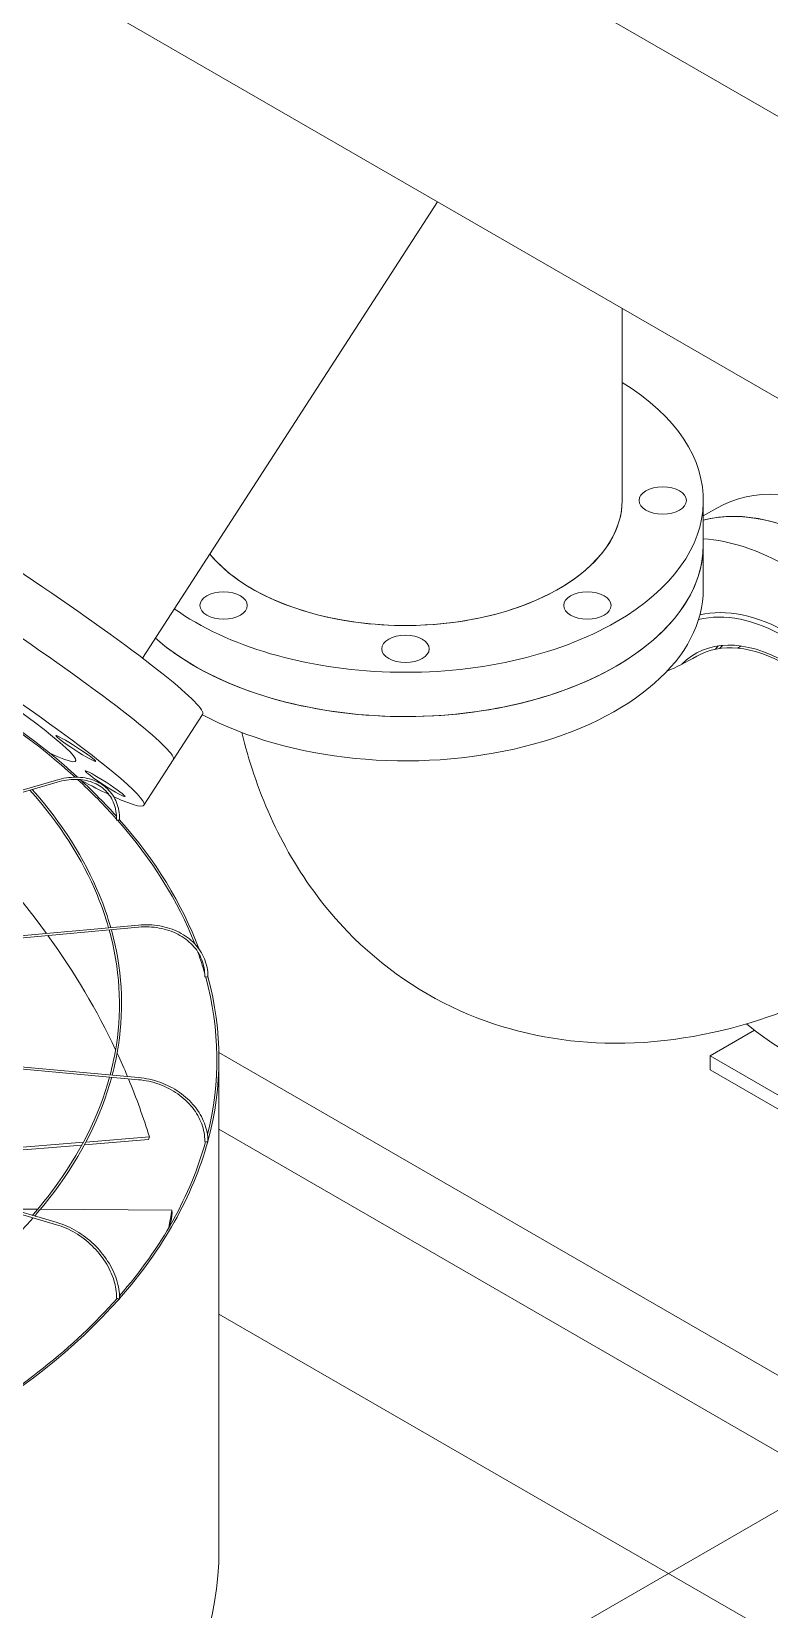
# Model space of a CAD drawing. Header units: millimetres. Extents: x -312439 to 477422, y -331570 to 212570.
# Drawn here: x 398300.9 to 398512.6, y 107352.6 to 107805.3 of the extents above; entities that cross this region are included whole.
import ezdxf

# ---------------------------------------------------------------- set-up
doc = ezdxf.new("R2010")
doc.units = ezdxf.units.MM

msp = doc.modelspace()

# ---------------------------------------------------------------- linework, layer by layer
at = {"color": 5, "linetype": 'Continuous', "lineweight": 0, "extrusion": (0, 0.816497, 0.57735)}
for p, q in [((398641.904, 107707.657), (397028.099, 108639.388)), ((398850.496, 107506.394), (396993.097, 108578.764)), ((398332.704, 107625.519), (398417.382, 107756.453)), ((398470.335, 107725.88), (398470.335, 107670.761)), ((398493.608, 107670.761), (398493.608, 107645.358)), ((398493.608, 107666.298), (398497.474, 107668.53)), ((398333.128, 107583.319), (398349.981, 107609.378)), ((398508.269, 107518.755), (398495.528, 107511.399)), ((398495.528, 107511.399), (398528.441, 107492.397)), ((398495.528, 107507.399), (398495.528, 107511.399)), ((398495.528, 107507.399), (398528.441, 107488.396))]:
    msp.add_line(p, q, dxfattribs=at)
at = {"color": 0, "linetype": 'Continuous', "lineweight": 0, "extrusion": (0, 0.816497, 0.57735)}
for p, q in [((398115.903, 107533.99), (398308.07, 107590.521)), ((398308.243, 107589.933), (398116.312, 107533.472)), ((398331.547, 107548.92), (398118.248, 107529.415)), ((398331.602, 107548.31), (398118.362, 107528.811)), ((398331.547, 107504.557), (398117.98, 107524.086)), ((398118.161, 107524.685), (398331.602, 107505.167)), ((398308.07, 107462.956), (398115.213, 107519.69)), ((398115.673, 107520.193), (398308.243, 107463.544)), ((398250.213, 107481.301), (398315.774, 107486.604)), ((398315.346, 107485.811), (398250.404, 107480.559)), ((398334.484, 107487.359), (398316.075, 107485.87)), ((398316.498, 107486.663), (398334.69, 107488.134)), ((398334.484, 107487.359), (398334.69, 107488.134)), ((398302.641, 107467.374), (398295.081, 107467.416)), ((398341.102, 107467.16), (398303.437, 107467.369)), ((398341.267, 107466.399), (398341.102, 107467.16))]:
    msp.add_line(p, q, dxfattribs=at)
at = {"color": 3, "linetype": 'Continuous', "lineweight": 0, "extrusion": (0, 0.816497, 0.57735)}
for p, q in [((398613.497, 107362.894), (398354.651, 107512.339)), ((398354.671, 107369.726), (398354.671, 107510.466)), ((398354.671, 107490.324), (398582.81, 107358.609)), ((398510.107, 107347.577), (398354.671, 107437.318)), ((398548.537, 107400.399), (397558.978, 106829.076))]:
    msp.add_line(p, q, dxfattribs=at)
at = {"color": 5, "linetype": 'Continuous', "lineweight": 0}
for centre, major_axis, ratio, start_param, end_param in [((398278.24, 107655.775), (71.741, -46.397), 0.0711624, 0.6172781, 3.1415927), ((398408.172, 107670.761), (-85.437, 0), 0.5773503, 2.3561945, 3.8975742), ((398269.814, 107642.745), (71.741, -46.397), 0.0711624, 0.6172781, 3.1415927), ((398540.192, 107594.539), (42.718, -73.99), 0.5773503, 0.3154285, 3.1415927), ((398261.387, 107629.716), (71.741, -46.397), 0.0711624, 0.6172781, 4.5053828), ((398408.172, 107670.761), (-62.164, 0), 0.5773503, 0.4431051, 3.1415927), ((398408.172, 107670.761), (-62.164, 0), 0.5773503, 2.3561945, 3.1415927), ((398529.192, 107588.188), (42.718, -73.99), 0.5773503, 0.3154285, 2.9860305), ((398261.387, 107629.716), (-52.199, 33.758), 0.0711624, 2.6391604, 6.9004634), ((398529.192, 107588.188), (-42.718, 73.99), 0.5773503, 5.4977871, 6.1276232), ((398408.172, 107658.06), (-85.437, 0), 0.5773503, 0.7853982, 3.1415927), ((398408.172, 107658.06), (85.437, 0), 0.5773503, 5.4977871, 6.2831853), ((398518.193, 107581.837), (-42.718, 73.99), 0.5773503, 5.4977871, 5.9168815), ((398408.172, 107670.761), (-62.164, 0), 0.5773503, 0.4431051, 2.3561945), ((398408.172, 107645.358), (85.437, 0), 0.5773503, 3.9620822, 6.2831853), ((398408.172, 107670.761), (-85.437, 0), 0.5773503, 0.6821091, 2.3561945), ((398518.193, 107581.837), (-31.082, 53.835), 0.5773503, 5.4977871, 6.1186246), ((398517.5, 107581.437), (-30.592, 52.987), 0.5773503, 5.4977871, 6.1211239), ((398408.172, 107658.06), (85.437, 0), 0.5773503, 3.7155836, 5.4977871), ((398408.172, 107658.06), (-85.437, 0), 0.5773503, 0.5739909, 0.7853982), ((398517.5, 107581.437), (-26.182, 45.349), 0.5773503, 5.4977871, 6.446029), ((398517.5, 107581.437), (-25.769, 44.633), 0.5773503, 5.4977871, 6.2831853), ((398529.192, 107588.188), (26.182, -45.349), 0.5773503, 3.3667881, 3.4029304), ((398529.192, 107588.188), (-26.182, 45.349), 0.5773503, 0.2251954, 0.2613377), ((398529.192, 107588.188), (25.723, -44.553), 0.5773503, 3.3303616, 3.3668451), ((398529.192, 107588.188), (23.886, -41.371), 0.5773503, 3.1805085, 3.2190249), ((398278.24, 107655.775), (71.741, -46.397), 0.0711624, 0, 0.6172781), ((398269.814, 107642.745), (71.741, -46.397), 0.0711624, 0, 0.6172781), ((398261.387, 107629.716), (71.741, -46.397), 0.0711624, 5.8297663, 6.9004634), ((398518.193, 107581.837), (-42.718, 73.99), 0.5773503, 2.1523857, 2.8261642)]:
    msp.add_ellipse(centre, major_axis=major_axis, ratio=ratio, start_param=start_param, end_param=end_param, dxfattribs=at)
for centre, major_axis, ratio in [((398481.972, 107670.761), (-6.798, 0), 0.5773503), ((398355.987, 107640.632), (-6.798, 0), 0.5773503), ((398460.356, 107640.632), (-6.798, 0), 0.5773503), ((398408.172, 107628.153), (-6.798, 0), 0.5773503), ((398313.572, 107599.587), (5.708, -3.692), 0.0711624), ((398322.006, 107589.466), (5.708, -3.692), 0.0711624)]:
    msp.add_ellipse(centre, major_axis=major_axis, ratio=ratio, dxfattribs=at)
at = {"color": 0, "linetype": 'Continuous', "lineweight": 0}
for centre, major_axis, ratio, start_param, end_param in [((398092.446, 107510.466), (-261.613, 0), 0.5773503, 3.7066773, 3.9265771), ((398092.446, 107510.466), (-262.225, 0), 0.5773503, 3.705131, 3.9265633), ((398092.446, 107510.466), (-261.613, 0), 0.5773503, 3.6151503, 3.7017035), ((398092.446, 107510.466), (-262.225, 0), 0.5773503, 3.6198551, 3.6998544), ((398261.387, 107629.716), (71.741, -46.397), 0.0711624, 5.603968, 5.7913961), ((398092.652, 107468.557), (244.29, -64.884), 0.7560981, 0.7473423, 0.9452164), ((398325.573, 107579.14), (-0.306, 0.005), 0.5715189, 0, 0.4809344), ((398325.573, 107579.14), (-0.306, 0.005), 0.5715189, 0.4809344, 2.0517307), ((398092.446, 107510.466), (-261.613, 0), 0.5773503, 3.3623861, 3.6122993), ((398325.846, 107579.22), (-0.306, 0), 0.5773503, 1.5184711, 3.1415927), ((398092.446, 107510.466), (-262.225, 0), 0.5773503, 3.3525846, 3.6125039), ((398092.652, 107468.557), (244.29, -64.884), 0.7560981, 0.5676523, 0.7441319), ((398092.446, 107510.466), (-261.613, 0), 0.5773503, 3.3053341, 3.3466211), ((398350.881, 107534.17), (-0.306, 0.006), 0.5752952, 0, 0.1678974), ((398350.881, 107534.17), (-0.306, 0.006), 0.5752952, 0.1678974, 1.7386937), ((398092.446, 107510.466), (-261.613, 0), 0.5773503, 2.9976529, 3.2980059), ((398351.183, 107534.198), (-0.306, 0), 0.5773503, 1.2043118, 3.1415927), ((398092.446, 107510.466), (-262.225, 0), 0.5773503, 2.9856485, 3.2984345), ((398092.652, 107468.557), (244.29, -64.884), 0.7560981, 0.5274276, 0.562586), ((398092.652, 107468.557), (244.29, -64.884), 0.7560981, 0.4379774, 0.5241031), ((398092.446, 107510.466), (-261.613, 0), 0.5773503, 2.6753447, 2.9836943), ((398092.446, 107510.466), (-262.225, 0), 0.5773503, 2.6707914, 2.9843582), ((398350.881, 107486.886), (-0.306, 0.006), 0.5792658, 0, 1.4246091), ((398351.183, 107486.859), (-0.306, 0), 0.5773503, 0.8901525, 3.1415927), ((398092.281, 107468.543), (247.048, 53.431), 0.7719474, 5.9775334, 6.0030301), ((398092.446, 107467.782), (247.048, 53.431), 0.7719474, 5.9850347, 6.0030301), ((398092.446, 107510.466), (-262.225, 0), 0.5773503, 2.0421116, 2.6702774), ((398092.446, 107510.466), (-261.613, 0), 0.5773503, 2.358999, 2.669365), ((398325.573, 107441.916), (-0.306, 0.005), 0.5830421, 0, 1.1094484), ((398325.846, 107441.836), (-0.306, 0), 0.5773503, 0.5759933, 3.1415927)]:
    msp.add_ellipse(centre, major_axis=major_axis, ratio=ratio, start_param=start_param, end_param=end_param, dxfattribs=at)
at = {"color": 3, "linetype": 'Continuous', "lineweight": 0}
msp.add_ellipse((398092.446, 107369.726), major_axis=(-262.225, 0), ratio=0.5773503, start_param=2.3561945, end_param=3.1415927, dxfattribs=at)
at = {"color": 5, "linetype": 'Continuous', "lineweight": 0}
msp.add_open_spline([(398483.204, 107621.767), (398485.835, 107622.894), (398488.703, 107624.322), (398491.731, 107626.07)], degree=3, dxfattribs=at)
msp.add_open_spline([(398361.237, 107604.141), (398362.21, 107600.127), (398363.349, 107596.151), (398370.19, 107575.789), (398378.991, 107560.05), (398401.269, 107536.986), (398413.235, 107528.727), (398438.81, 107518.049), (398452.209, 107515.403), (398480.61, 107514.626), (398495.528, 107517.167), (398521.35, 107525.485), (398532.538, 107530.609), (398543.268, 107536.804)], degree=3, knots=[0.2407371, 0.2407371, 0.2407371, 0.2407371, 0.3141593, 0.3141593, 0.6213948, 0.6213948, 0.8596171, 0.8596171, 1.0883751, 1.0883751, 1.3532662, 1.3532662, 1.5707963, 1.5707963, 1.5707963, 1.5707963], dxfattribs=at)
at = {"color": 0, "linetype": 'Continuous', "lineweight": 0}
for points, knots in [([(398326.152, 107579.22), (398326.152, 107580.953), (398325.852, 107582.603), (398324.677, 107585.572), (398323.801, 107586.891), (398321.56, 107589.058), (398320.196, 107589.906), (398317.125, 107591.047), (398315.418, 107591.341), (398311.829, 107591.354), (398309.948, 107591.073), (398308.07, 107590.521)], [4.712389, 4.712389, 4.712389, 4.712389, 5.0265482, 5.0265482, 5.3407075, 5.3407075, 5.6548668, 5.6548668, 5.969026, 5.969026, 6.2831853, 6.2831853, 6.2831853, 6.2831853]), ([(398308.243, 107589.933), (398310.059, 107590.467), (398311.871, 107590.734), (398315.306, 107590.711), (398316.927, 107590.421), (398319.82, 107589.321), (398321.09, 107588.511), (398323.165, 107586.453), (398323.969, 107585.204), (398325.034, 107582.381), (398325.295, 107580.807), (398325.267, 107579.145)], [0, 0, 0, 0, 0.317268, 0.317268, 0.6345361, 0.6345361, 0.9518041, 0.9518041, 1.2690722, 1.2690722, 1.5863402, 1.5863402, 1.5863402, 1.5863402]), ([(398323.004, 107548.139), (398322.116, 107551.247), (398321.039, 107554.338), (398315.461, 107567.875), (398308.96, 107578.051), (398300.453, 107587.642)], [4.09036759, 4.09036759, 4.09036759, 4.09036759, 4.16055829, 4.16055829, 4.40029723, 4.40029723, 4.40029723, 4.40029723]), ([(398323.624, 107548.196), (398322.738, 107551.315), (398321.664, 107554.415), (398316.091, 107568.005), (398309.595, 107578.216), (398301.102, 107587.832)], [4.08953528, 4.08953528, 4.08953528, 4.08953528, 4.15944113, 4.15944113, 4.39851052, 4.39851052, 4.39851052, 4.39851052]), ([(398351.49, 107534.198), (398351.49, 107535.934), (398351.157, 107537.642), (398349.858, 107540.828), (398348.892, 107542.306), (398346.427, 107544.885), (398344.929, 107545.986), (398341.549, 107547.707), (398339.668, 107548.326), (398335.706, 107549.028), (398333.626, 107549.11), (398331.547, 107548.92)], [4.712389, 4.712389, 4.712389, 4.712389, 5.0265482, 5.0265482, 5.3407075, 5.3407075, 5.6548668, 5.6548668, 5.969026, 5.969026, 6.2831853, 6.2831853, 6.2831853, 6.2831853]), ([(398331.602, 107548.31), (398333.618, 107548.494), (398335.632, 107548.412), (398339.456, 107547.724), (398341.265, 107547.118), (398344.496, 107545.447), (398345.918, 107544.383), (398348.237, 107541.904), (398349.133, 107540.49), (398350.318, 107537.452), (398350.606, 107535.828), (398350.575, 107534.176)], [0, 0, 0, 0, 0.317268, 0.317268, 0.6345361, 0.6345361, 0.9518041, 0.9518041, 1.2690722, 1.2690722, 1.5863402, 1.5863402, 1.5863402, 1.5863402]), ([(398323.435, 107505.914), (398324.191, 107508.77), (398324.787, 107511.639), (398326.889, 107525.518), (398326.199, 107536.634), (398323.172, 107547.539)], [3.77541609, 3.77541609, 3.77541609, 3.77541609, 3.83978539, 3.83978539, 4.08585643, 4.08585643, 4.08585643, 4.08585643]), ([(398324.054, 107505.857), (398324.807, 107508.72), (398325.402, 107511.597), (398327.499, 107525.513), (398326.81, 107536.664), (398323.792, 107547.596)], [3.77616248, 3.77616248, 3.77616248, 3.77616248, 3.84020832, 3.84020832, 4.08505688, 4.08505688, 4.08505688, 4.08505688]), ([(398301.148, 107465.631), (398303.231, 107468.019), (398305.192, 107470.442), (398314.767, 107483.258), (398320.239, 107494.177), (398323.274, 107505.313)], [3.46025293, 3.46025293, 3.46025293, 3.46025293, 3.51974047, 3.51974047, 3.77090484, 3.77090484, 3.77090484, 3.77090484]), ([(398301.794, 107465.441), (398303.837, 107467.792), (398305.761, 107470.177), (398315.345, 107483.023), (398320.848, 107494.026), (398323.893, 107505.257)], [3.4620089, 3.4620089, 3.4620089, 3.4620089, 3.52025567, 3.52025567, 3.77168417, 3.77168417, 3.77168417, 3.77168417]), ([(398331.547, 107504.557), (398333.562, 107504.373), (398335.578, 107503.922), (398339.409, 107502.531), (398341.223, 107501.592), (398344.467, 107499.322), (398345.896, 107497.991), (398348.227, 107495.073), (398349.129, 107493.487), (398350.318, 107490.219), (398350.606, 107488.538), (398350.575, 107486.892)], [6.2831853, 6.2831853, 6.2831853, 6.2831853, 6.6004533, 6.6004533, 6.9177214, 6.9177214, 7.2349894, 7.2349894, 7.5522575, 7.5522575, 7.8695255, 7.8695255, 7.8695255, 7.8695255]), ([(398351.49, 107486.859), (398351.49, 107488.595), (398351.157, 107490.359), (398349.863, 107493.769), (398348.902, 107495.415), (398346.45, 107498.43), (398344.958, 107499.799), (398341.591, 107502.129), (398339.715, 107503.091), (398335.76, 107504.514), (398333.682, 107504.977), (398331.602, 107505.167)], [4.712389, 4.712389, 4.712389, 4.712389, 5.0265482, 5.0265482, 5.3407075, 5.3407075, 5.6548668, 5.6548668, 5.969026, 5.969026, 6.2831853, 6.2831853, 6.2831853, 6.2831853]), ([(398258.896, 107430.93), (398261.813, 107432.632), (398264.651, 107434.379), (398280.795, 107444.858), (398292.235, 107454.551), (398301.351, 107464.933)], [3.14696065, 3.14696065, 3.14696065, 3.14696065, 3.20003933, 3.20003933, 3.45780979, 3.45780979, 3.45780979, 3.45780979]), ([(398308.07, 107462.956), (398309.886, 107462.422), (398311.704, 107461.621), (398315.163, 107459.563), (398316.803, 107458.306), (398319.736, 107455.465), (398321.029, 107453.88), (398323.14, 107450.544), (398323.957, 107448.793), (398325.034, 107445.304), (398325.295, 107443.565), (398325.267, 107441.922)], [6.2831853, 6.2831853, 6.2831853, 6.2831853, 6.6004533, 6.6004533, 6.9177214, 6.9177214, 7.2349894, 7.2349894, 7.5522575, 7.5522575, 7.8695255, 7.8695255, 7.8695255, 7.8695255]), ([(398326.152, 107441.836), (398326.152, 107443.569), (398325.853, 107445.383), (398324.69, 107449.004), (398323.827, 107450.809), (398321.623, 107454.238), (398320.281, 107455.862), (398317.25, 107458.771), (398315.561, 107460.057), (398311.996, 107462.167), (398310.121, 107462.991), (398308.243, 107463.544)], [4.712389, 4.712389, 4.712389, 4.712389, 5.0265482, 5.0265482, 5.3407075, 5.3407075, 5.6548668, 5.6548668, 5.969026, 5.969026, 6.2831853, 6.2831853, 6.2831853, 6.2831853])]:
    msp.add_open_spline(points, degree=3, knots=knots, dxfattribs=at)

doc.saveas('drawing.dxf')
